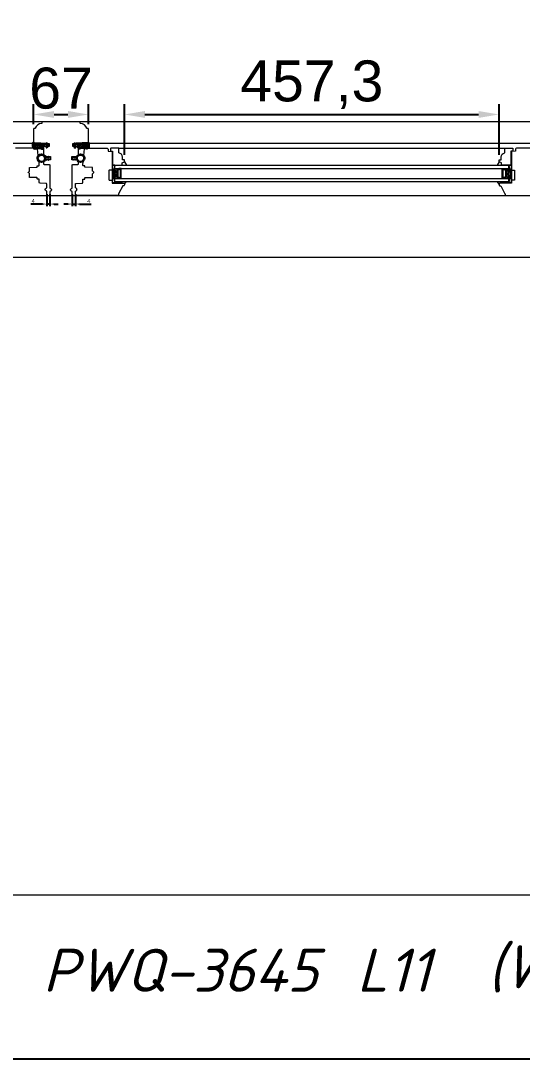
# Model space of a CAD drawing. Header units: millimetres. Extents: x 0 to 182016, y 11 to 3710.
# Drawn here: x 63048 to 63660, y 11 to 1278 of the extents above; entities that cross this region are included whole.
import ezdxf

# ---------------------------------------------------------------- set-up
doc = ezdxf.new("R2010")
doc.units = ezdxf.units.MM
for name, color, linetype, lineweight in [('Matmenys', 10, 'Continuous', 20), ('OTHER', 251, 'Continuous', 13), ('Stakta', 7, 'Continuous', 25), ('Testinės profilio linijos', 7, 'Continuous', 5)]:
    doc.layers.add(name, color=color, linetype=linetype, lineweight=lineweight)
doc.styles.add('ROMANS', font='stylu.ttf', dxfattribs={"oblique": 15})
doc.styles.get("Standard").update_dxf_attribs({"font": 'arial.ttf'})
doc.dimstyles.new('2', dxfattribs={"dimscale": 2, "dimtxt": 2.5, "dimasz": 2.5, "dimexe": 1.25, "dimexo": 0.625, "dimtad": 1, "dimtxsty": 'Standard', "dimcen": 2.5, "dimadec": 0, "dimazin": 0, "dimtfac": 1, "dimtmove": 0, "dimatfit": 3, "dimfxl": 1, "dimarcsym": 0})
doc.dimstyles.new('Padidinti matmenys', dxfattribs={"dimscale": 10, "dimtxt": 5, "dimasz": 2.5, "dimexe": 1.25, "dimexo": 0.625, "dimtad": 1, "dimdec": 1, "dimtxsty": 'Standard', "dimcen": 2.5, "dimadec": 0, "dimazin": 0, "dimtfac": 1, "dimtdec": 1, "dimtmove": 0, "dimatfit": 3, "dimfxl": 1, "dimarcsym": 0})

# ---------------------------------------------------------------- blocks, each defined once
blk = doc.blocks.new('Užsakymo nr')
at = {"color": 0, "lineweight": 0, "insert": (5198.7, 20217.8), "char_height": 52.538, "width": 1187.405, "attachment_point": 1, "style": 'ROMANS'}
blk.add_mtext('{\\fISOCPEUR|b0|i0|c0|p34;\\C256;PWQ-3645}', dxfattribs=at)
blk = doc.blocks.new('*D1078')
at = {"layer": 'Defpoints', "color": 0, "transparency": 16777216}
for p in [(63110.5, 1067.8), (63114.5, 1067.8), (63110.5, 1054.5)]:
    blk.add_point(p, dxfattribs=at)
at = {"layer": 'Matmenys', "color": 0, "lineweight": -2, "transparency": 16777216}
for p, q in [((63110.5, 1066.6), (63110.5, 1052)), ((63114.5, 1066.6), (63114.5, 1052)), ((63105.5, 1054.5), (63100.5, 1054.5)), ((63110.5, 1054.5), (63114.5, 1054.5)), ((63119.5, 1054.5), (63133.9, 1054.5))]:
    blk.add_line(p, q, dxfattribs=at)
at = {"layer": 'Matmenys', "color": 0, "transparency": 16777216}
for points in [[(63105.5, 1055.3), (63105.5, 1053.6), (63110.5, 1054.5)], [(63119.5, 1055.3), (63119.5, 1053.6), (63114.5, 1054.5)]]:
    blk.add_solid(points, dxfattribs=at)
at = {"layer": 'Matmenys', "color": 0, "transparency": 16777216, "insert": (63130.9, 1058.2), "char_height": 5, "attachment_point": 5}
blk.add_mtext('4', dxfattribs=at)
blk = doc.blocks.new('*D1079')
at = {"layer": 'Defpoints', "color": 0, "transparency": 16777216}
for p in [(63079.5, 1067.8), (63083.5, 1067.8), (63083.5, 1054.5)]:
    blk.add_point(p, dxfattribs=at)
at = {"layer": 'Matmenys', "color": 0, "lineweight": -2, "transparency": 16777216}
for p, q in [((63079.5, 1066.6), (63079.5, 1052)), ((63083.5, 1066.6), (63083.5, 1052)), ((63074.5, 1054.5), (63060.1, 1054.5)), ((63083.5, 1054.5), (63079.5, 1054.5)), ((63088.5, 1054.5), (63093.5, 1054.5))]:
    blk.add_line(p, q, dxfattribs=at)
at = {"layer": 'Matmenys', "color": 0, "transparency": 16777216}
for points in [[(63074.5, 1055.3), (63074.5, 1053.6), (63079.5, 1054.5)], [(63088.5, 1055.3), (63088.5, 1053.6), (63083.5, 1054.5)]]:
    blk.add_solid(points, dxfattribs=at)
at = {"layer": 'Matmenys', "color": 0, "transparency": 16777216, "insert": (63063.1, 1058.2), "char_height": 5, "attachment_point": 5}
blk.add_mtext('4', dxfattribs=at)
blk = doc.blocks.new('*D1091')
at = {"color": 0, "lineweight": -2, "transparency": 16777216}
for p, q in [((63174.5, 1114.6), (63174.5, 1176.3)), ((63631.8, 1114.6), (63631.8, 1176.3)), ((63199.5, 1163.8), (63606.8, 1163.8))]:
    blk.add_line(p, q, dxfattribs=at)
at = {"color": 0, "transparency": 16777216}
for points in [[(63199.5, 1168), (63199.5, 1159.6), (63174.5, 1163.8)], [(63606.8, 1168), (63606.8, 1159.6), (63631.8, 1163.8)]]:
    blk.add_solid(points, dxfattribs=at)
at = {"layer": 'Defpoints', "color": 0, "transparency": 16777216}
for p in [(63631.8, 1163.8), (63174.5, 1108.3), (63631.8, 1108.3)]:
    blk.add_point(p, dxfattribs=at)
at = {"color": 0, "lineweight": 5, "transparency": 16777216, "insert": (63403.2, 1200.1), "char_height": 50, "attachment_point": 5}
blk.add_mtext('457,3', dxfattribs=at)
blk = doc.blocks.new('*D1912')
at = {"color": 0, "lineweight": -2, "transparency": 16777216}
for p, q in [((63063.5, 1152.1), (63063.5, 1176.3)), ((63130.5, 1152.1), (63130.5, 1176.3)), ((63088.5, 1163.8), (63105.5, 1163.8))]:
    blk.add_line(p, q, dxfattribs=at)
at = {"color": 0, "transparency": 16777216}
for points in [[(63088.5, 1168), (63088.5, 1159.6), (63063.5, 1163.8)], [(63105.5, 1168), (63105.5, 1159.6), (63130.5, 1163.8)]]:
    blk.add_solid(points, dxfattribs=at)
at = {"layer": 'Defpoints', "color": 0, "transparency": 16777216}
for p in [(63130.5, 1163.8), (63063.5, 1145.8), (63130.5, 1145.8)]:
    blk.add_point(p, dxfattribs=at)
at = {"color": 0, "lineweight": 5, "transparency": 16777216, "insert": (63097, 1195.6), "char_height": 50, "attachment_point": 5}
blk.add_mtext('67', dxfattribs=at)

msp = doc.modelspace()

# ---------------------------------------------------------------- hatches: boundary and pattern name
at = {"lineweight": 0}
h = msp.add_hatch(dxfattribs=at)
h.set_pattern_fill('HEX', color=256, scale=0.25, angle=90, style=0)
h.set_pattern_definition([(90, (44815.2295, -11821.5974), (1.374815, -4e-16), [0.79375, -1.5875]), (330, (44815.2295, -11821.5974), (-0.6874075, -1.190624716), [0.79375, -1.5875]), (30, (44815.2295, -11820.8036), (0.6874075, -1.190624716), [0.79375, -1.5875])])
h.paths.add_polyline_path([(63162.5005561, 1085.8109378), (63167.5005561, 1085.8109378), (63165.5005561, 1087.8109378), (63165.5005561, 1095.8109378), (63167.5005561, 1097.8109378), (63162.5005561, 1097.8116468)])
h = msp.add_hatch(dxfattribs=at)
h.set_pattern_fill('JIS_WOOD', color=256, angle=90, style=0)
h.set_pattern_definition([(45, (44815.2295, -11821.59735), (0.5, -0.5), [])])
h.paths.add_polyline_path([(63165.5005561, 1095.8109378), (63165.5005561, 1087.8109378), (63167.5005561, 1085.8109378), (63170.5005561, 1085.8109378), (63170.5182896, 1097.8475204), (63167.5005561, 1097.8109378)])
h.paths.add_polyline_path([(63166.5005561, 1088.2251513), (63166.5005561, 1095.3967242), (63167.9147697, 1096.8109378), (63169.5005561, 1096.8109378), (63169.5005561, 1086.8109378), (63167.9147697, 1086.8109378)], flags=16)
h = msp.add_hatch(dxfattribs=at)
h.set_pattern_fill('JIS_WOOD', color=256, angle=90, style=0)
h.set_pattern_definition([(45, (44893.0517, -11821.59735), (0.5, -0.5), [])])
h.paths.add_polyline_path([(63640.8227862, 1095.8109378), (63640.8227862, 1087.8109378), (63638.8227862, 1085.8109378), (63635.8227862, 1085.8109378), (63635.8050528, 1097.8475204), (63638.8227862, 1097.8109378)])
h.paths.add_polyline_path([(63639.8227862, 1088.2251513), (63639.8227862, 1095.3967242), (63638.4085727, 1096.8109378), (63636.8227862, 1096.8109378), (63636.8227862, 1086.8109378), (63638.4085727, 1086.8109378)], flags=16)
h = msp.add_hatch(dxfattribs=at)
h.set_pattern_fill('HEX', color=256, scale=0.25, angle=90, style=0)
h.set_pattern_definition([(90, (44893.0517, -11821.5974), (1.374815, -4e-16), [0.79375, -1.5875]), (330, (44893.0517, -11821.5974), (-0.6874075, -1.190624716), [0.79375, -1.5875]), (30, (44893.0517, -11820.8036), (0.6874075, -1.190624716), [0.79375, -1.5875])])
h.paths.add_polyline_path([(63643.8227862, 1085.8109378), (63638.8227862, 1085.8109378), (63640.8227862, 1087.8109378), (63640.8227862, 1095.8109378), (63638.8227862, 1097.8109378), (63643.8227862, 1097.8116468)])
at = {"lineweight": 0, "ltscale": 0.5}
h = msp.add_hatch(dxfattribs=at)
h.set_pattern_fill('ANSI37', color=256, scale=0.5, angle=90, style=0)
h.set_pattern_definition([(135, (63159.0006, 1079.8116), (-1.12253, -1.12253), []), (225, (63159.0006, 1079.8116), (1.12253, -1.12253), [])])
h.paths.add_polyline_path([(63171.5005561, 1081.8116468), (63162.5005561, 1081.8116468), (63162.5005561, 1079.8116468), (63171.5005561, 1079.8116468)])
h = msp.add_hatch(dxfattribs=at)
h.set_pattern_fill('ANSI37', color=256, scale=0.5, angle=90, style=0)
h.set_pattern_definition([(135, (63236.8227, 1079.8116), (-1.122532, -1.122532), []), (225, (63236.8227, 1079.8116), (1.122532, -1.122532), [])])
h.paths.add_polyline_path([(63634.8227862, 1081.8116468), (63643.8227862, 1081.8116468), (63643.8227862, 1079.8116468), (63634.8227862, 1079.8116468)])
at = {"layer": 'Matmenys'}
h = msp.add_hatch(dxfattribs=at)
h.set_pattern_fill('ANSI37', color=252, scale=0.5, angle=-93.5893456117, style=0)
h.set_pattern_definition([(311.4106544, (59498.475, -271065.189), (1.190606082, 1.0500540025), []), (41.4106544, (59498.475, -271065.189), (-1.0500540025, 1.190606082), [])])
edge = h.paths.add_edge_path()
edge.add_arc((63065.4264402, 1128.1172231), 0.1, 86.4106543883, 176.4106543883)
edge.add_line((63065.3266364, 1128.1234836), (63065.2295532, 1126.5757979))
edge.add_arc((63064.9800436, 1126.5914491), 0.25, 176.4106543883, 356.4106543883, ccw=False)
edge.add_line((63064.730534, 1126.6071004), (63064.8589196, 1128.6538053))
edge.add_arc((63064.9587235, 1128.6475448), 0.1, 86.410654381, 176.4106543883, ccw=False)
edge.add_line((63064.964984, 1128.7473486), (63064.9697289, 1128.8229916))
edge.add_line((63064.9697289, 1128.8229916), (63062.987928, 1128.947306))
edge.add_spline(control_points=[(63062.987928, 1128.947306), (63062.9087695, 1128.9355037), (63062.8387779, 1128.9243281), (63062.7550271, 1128.9025342), (63062.7314628, 1128.8931484), (63062.7075797, 1128.8804535), (63062.6995201, 1128.8742043), (63062.6750323, 1128.8486154), (63062.6561394, 1128.8193784), (63062.6224361, 1128.7150587), (63062.6093141, 1128.6421264), (63062.589612, 1128.3891434), (63062.6001103, 1128.1753093), (63062.6194385, 1127.7328308), (63062.6239138, 1127.513502), (63062.62499, 1127.0936111), (63062.621958, 1126.8905249), (63062.6092476, 1126.3003176), (63062.5960712, 1125.9322675), (63062.5963328, 1125.1790861), (63062.6148292, 1124.8023362), (63062.7180155, 1124.2092317), (63062.7779095, 1123.9816608), (63062.9309452, 1123.5845596), (63063.0136946, 1123.4127719), (63063.2176947, 1123.0716042), (63063.3378095, 1122.9054015), (63063.6052546, 1122.6142418), (63063.7529283, 1122.4906618), (63064.0341129, 1122.330943), (63064.1694091, 1122.2833891), (63064.4707079, 1122.2237841), (63064.6343079, 1122.2130808), (63065.2189047, 1122.2268247), (63065.6828203, 1122.3215789), (63066.5753164, 1122.4933212), (63067.0023967, 1122.5770158), (63068.0807453, 1122.7882021), (63068.7387959, 1122.9219362), (63069.7318978, 1123.0468622), (63070.0354989, 1123.077356), (63070.6575426, 1123.1016915), (63070.9734466, 1123.0941507), (63071.5226548, 1123.0092664), (63071.7587383, 1122.9479277), (63072.1593897, 1122.7754674), (63072.3180222, 1122.6806189), (63072.616681, 1122.4963506), (63072.7581382, 1122.4064931), (63073.0599211, 1122.25041), (63073.2249738, 1122.1804398), (63073.5900955, 1122.0607086), (63073.7910456, 1122.0177061), (63074.1304623, 1121.9938074), (63074.2724477, 1122.0070132), (63074.4676684, 1122.0670524), (63074.5329962, 1122.1037926), (63074.6597196, 1122.2123417), (63074.7188974, 1122.2844079), (63074.875975, 1122.5484955), (63074.9574746, 1122.7896038), (63075.0740919, 1123.3400147), (63075.1106234, 1123.6482098), (63075.1638949, 1124.2444276), (63075.1831174, 1124.5319786), (63075.2264768, 1125.0624685), (63075.248613, 1125.3107269), (63075.2848274, 1125.7155292), (63075.2989138, 1125.8729326), (63075.3270359, 1126.196865), (63075.3420719, 1126.3751822), (63075.4103569, 1126.6780493), (63075.445992, 1126.7958713), (63075.5415887, 1127.0083501), (63075.5947356, 1127.1022648), (63075.7133764, 1127.2474586), (63075.7689986, 1127.3024767), (63075.8927658, 1127.3915687), (63075.9563929, 1127.4244481), (63076.0752569, 1127.4726162), (63076.132334, 1127.4894975), (63076.2329144, 1127.5154414), (63076.2773099, 1127.525159), (63076.3183062, 1127.5341949)], knot_values=[0, 0, 0, 0, 0.2245066002, 0.2245066002, 0.377043448, 0.377043448, 0.5295802957, 0.5295802957, 0.8082977366, 0.8082977366, 1.0870151774, 1.0870151774, 1.6244414062, 1.6244414062, 2.161867635, 2.161867635, 2.6992938638, 2.6992938638, 3.7741463214, 3.7741463214, 5.0334406395, 5.0334406395, 5.8656302806, 5.8656302806, 6.5060139406, 6.5060139406, 7.1463976006, 7.1463976006, 7.7996240151, 7.7996240151, 8.3563201169, 8.3563201169, 8.9130162187, 8.9130162187, 10.239934143, 10.239934143, 11.5668520673, 11.5668520673, 13.5970761059, 13.5970761059, 14.4582175179, 14.4582175179, 15.3193589298, 15.3193589298, 15.9856015553, 15.9856015553, 16.5061017172, 16.5061017172, 17.0266018791, 17.0266018791, 17.547102041, 17.547102041, 18.1672448488, 18.1672448488, 18.7176261004, 18.7176261004, 19.1465766047, 19.1465766047, 19.5755271091, 19.5755271091, 20.3898249977, 20.3898249977, 21.2041228863, 21.2041228863, 21.9655448497, 21.9655448497, 22.7269668131, 22.7269668131, 23.2229068178, 23.2229068178, 23.7188468224, 23.7188468224, 24.0184411081, 24.0184411081, 24.2549295987, 24.2549295987, 24.4119994701, 24.4119994701, 24.5501072405, 24.5501072405, 24.6882150108, 24.6882150108, 24.8099116426, 24.8099116426, 24.8099116426, 24.8099116426], degree=3, periodic=0)
edge.add_line((63076.3183062, 1127.5341949), (63065.4327007, 1128.217027))
h = msp.add_hatch(dxfattribs=at)
h.set_pattern_fill('ANSI37', color=252, scale=0.5, angle=-180, style=0)
h.set_pattern_definition([(225, (-96516.3845, -1098353.8803), (1.1225320151, -1.1225320151), []), (315, (-96516.3845, -1098353.8803), (1.1225320151, 1.1225320151), [])])
edge = h.paths.add_edge_path()
edge.add_arc((63127.9121091, 1128.1172231), 0.1, 363.5893456117, 453.5893456117, ccw=False)
edge.add_line((63128.0119129, 1128.1234836), (63128.1089961, 1126.5757979))
edge.add_arc((63128.3585057, 1126.5914491), 0.25, 183.5893456117, 363.5893456117)
edge.add_line((63128.6080153, 1126.6071004), (63128.4796296, 1128.6538053))
edge.add_arc((63128.3798258, 1128.6475448), 0.1, 363.5893456117, 453.589345619)
edge.add_line((63128.3735653, 1128.7473486), (63128.3688204, 1128.8229916))
edge.add_line((63128.3688204, 1128.8229916), (63130.3506213, 1128.947306))
edge.add_spline(control_points=[(63130.3506213, 1128.947306), (63130.4297798, 1128.9355037), (63130.4997714, 1128.9243281), (63130.5835222, 1128.9025342), (63130.6070865, 1128.8931484), (63130.6309696, 1128.8804535), (63130.6390292, 1128.8742043), (63130.663517, 1128.8486154), (63130.6824099, 1128.8193784), (63130.7161132, 1128.7150587), (63130.7292352, 1128.6421264), (63130.7489373, 1128.3891434), (63130.738439, 1128.1753093), (63130.7191108, 1127.7328308), (63130.7146355, 1127.513502), (63130.7135593, 1127.0936111), (63130.7165913, 1126.8905249), (63130.7293017, 1126.3003176), (63130.7424781, 1125.9322675), (63130.7422164, 1125.1790861), (63130.7237201, 1124.8023362), (63130.6205338, 1124.2092317), (63130.5606397, 1123.9816608), (63130.4076041, 1123.5845596), (63130.3248547, 1123.4127719), (63130.1208546, 1123.0716042), (63130.0007397, 1122.9054015), (63129.7332946, 1122.6142418), (63129.585621, 1122.4906618), (63129.3044364, 1122.330943), (63129.1691402, 1122.2833891), (63128.8678414, 1122.2237841), (63128.7042414, 1122.2130808), (63128.1196446, 1122.2268247), (63127.655729, 1122.3215789), (63126.7632329, 1122.4933212), (63126.3361526, 1122.5770158), (63125.257804, 1122.7882021), (63124.5997534, 1122.9219362), (63123.6066515, 1123.0468622), (63123.3030504, 1123.077356), (63122.6810067, 1123.1016915), (63122.3651027, 1123.0941507), (63121.8158945, 1123.0092664), (63121.579811, 1122.9479277), (63121.1791596, 1122.7754674), (63121.0205271, 1122.6806189), (63120.7218683, 1122.4963506), (63120.5804111, 1122.4064931), (63120.2786282, 1122.25041), (63120.1135755, 1122.1804398), (63119.7484538, 1122.0607086), (63119.5475037, 1122.0177061), (63119.208087, 1121.9938074), (63119.0661016, 1122.0070132), (63118.8708809, 1122.0670524), (63118.8055531, 1122.1037926), (63118.6788297, 1122.2123417), (63118.6196519, 1122.2844079), (63118.4625743, 1122.5484955), (63118.3810746, 1122.7896038), (63118.2644573, 1123.3400147), (63118.2279258, 1123.6482098), (63118.1746544, 1124.2444276), (63118.1554319, 1124.5319786), (63118.1120725, 1125.0624685), (63118.0899363, 1125.3107269), (63118.0537219, 1125.7155292), (63118.0396355, 1125.8729326), (63118.0115134, 1126.196865), (63117.9964773, 1126.3751822), (63117.9281924, 1126.6780493), (63117.8925573, 1126.7958713), (63117.7969606, 1127.0083501), (63117.7438136, 1127.1022648), (63117.6251729, 1127.2474586), (63117.5695507, 1127.3024767), (63117.4457835, 1127.3915687), (63117.3821564, 1127.4244481), (63117.2632924, 1127.4726162), (63117.2062153, 1127.4894975), (63117.1056349, 1127.5154414), (63117.0612393, 1127.525159), (63117.020243, 1127.5341949)], knot_values=[0, 0, 0, 0, 0.2245066002, 0.2245066002, 0.377043448, 0.377043448, 0.5295802957, 0.5295802957, 0.8082977366, 0.8082977366, 1.0870151774, 1.0870151774, 1.6244414062, 1.6244414062, 2.161867635, 2.161867635, 2.6992938638, 2.6992938638, 3.7741463214, 3.7741463214, 5.0334406395, 5.0334406395, 5.8656302806, 5.8656302806, 6.5060139406, 6.5060139406, 7.1463976006, 7.1463976006, 7.7996240151, 7.7996240151, 8.3563201169, 8.3563201169, 8.9130162187, 8.9130162187, 10.239934143, 10.239934143, 11.5668520673, 11.5668520673, 13.5970761059, 13.5970761059, 14.4582175179, 14.4582175179, 15.3193589298, 15.3193589298, 15.9856015553, 15.9856015553, 16.5061017172, 16.5061017172, 17.0266018791, 17.0266018791, 17.547102041, 17.547102041, 18.1672448488, 18.1672448488, 18.7176261004, 18.7176261004, 19.1465766047, 19.1465766047, 19.5755271091, 19.5755271091, 20.3898249977, 20.3898249977, 21.2041228863, 21.2041228863, 21.9655448497, 21.9655448497, 22.7269668131, 22.7269668131, 23.2229068178, 23.2229068178, 23.7188468224, 23.7188468224, 24.0184411081, 24.0184411081, 24.2549295987, 24.2549295987, 24.4119994701, 24.4119994701, 24.5501072405, 24.5501072405, 24.6882150108, 24.6882150108, 24.8099116426, 24.8099116426, 24.8099116426, 24.8099116426], degree=3, periodic=0)
edge.add_line((63117.020243, 1127.5341949), (63127.9058486, 1128.217027))

# ---------------------------------------------------------------- linework, layer by layer
at = {"color": 1}
for p, q in [((63062.9436878, 1129.2440261), (63078.2685032, 1128.2827314)), ((63062.987928, 1128.947306), (63078.2228728, 1127.9916487)), ((63130.3948615, 1129.2440261), (63115.0700461, 1128.2827314)), ((63130.3506213, 1128.947306), (63115.1156765, 1127.9916487)), ((63076.382879, 1127.2412268), (63078.1433303, 1127.1307972)), ((63116.9556702, 1127.2412268), (63115.195219, 1127.1307972))]:
    msp.add_line(p, q, dxfattribs=at)
for p, q in [((63064.8589196, 1128.6538053), (63064.730534, 1126.6071004)), ((63064.964984, 1128.7473486), (63064.9697289, 1128.8229916)), ((63080.2232479, 1127.7902286), (63064.964984, 1128.7473486)), ((63065.3266364, 1128.1234836), (63065.2295532, 1126.5757979)), ((63080.2664658, 1127.2865349), (63065.4327007, 1128.217027)), ((63079.9201753, 1128.8110732), (63079.1725346, 1128.8579711)), ((63079.1725346, 1128.8579711), (63080.2232479, 1127.7902286)), ((63079.9201753, 1128.8110732), (63080.9505166, 1127.7446085)), ((63113.418374, 1128.8110732), (63112.3880327, 1127.7446085)), ((63113.0720835, 1127.2865349), (63127.9058486, 1128.217027)), ((63114.1660147, 1128.8579711), (63113.1153014, 1127.7902286)), ((63113.1153014, 1127.7902286), (63128.3735653, 1128.7473486)), ((63113.418374, 1128.8110732), (63114.1660147, 1128.8579711)), ((63128.0119129, 1128.1234836), (63128.1089961, 1126.5757979)), ((63128.3735653, 1128.7473486), (63128.3688204, 1128.8229916)), ((63128.4796296, 1128.6538053), (63128.6080153, 1126.6071004)), ((63079.541595, 1126.3483991), (63078.8131297, 1123.1283926)), ((63079.7884817, 1122.9077378), (63078.8131297, 1123.1283926)), ((63080.0292709, 1126.2380717), (63079.541595, 1126.3483991)), ((63080.7719282, 1127.2548282), (63079.7884817, 1122.9077378)), ((63080.2664658, 1127.2865349), (63080.0292709, 1126.2380717)), ((63080.9192141, 1127.2455893), (63080.7719282, 1127.2548282)), ((63080.9505166, 1127.7446085), (63080.9192141, 1127.2455893)), ((63112.3880327, 1127.7446085), (63112.4193352, 1127.2455893)), ((63112.4193352, 1127.2455893), (63112.5666211, 1127.2548282)), ((63112.5666211, 1127.2548282), (63113.5500676, 1122.9077378)), ((63113.0720835, 1127.2865349), (63113.3092783, 1126.2380717)), ((63113.3092783, 1126.2380717), (63113.7969543, 1126.3483991)), ((63113.5500676, 1122.9077378), (63114.5254195, 1123.1283926)), ((63113.7969543, 1126.3483991), (63114.5254195, 1123.1283926))]:
    msp.add_line(p, q)
at = {"lineweight": 9}
for p, q in [((63167.5005561, 1122.8116468), (63638.8227862, 1122.8116468)), ((63162.5006412, 1101.8116468), (63643.8227011, 1101.8116468)), ((63162.5006412, 1097.8116468), (63643.8227011, 1097.8116468)), ((63162.5006412, 1085.8116468), (63643.8227011, 1085.8116468)), ((63162.5006412, 1081.8116468), (63643.8227011, 1081.8116468))]:
    msp.add_line(p, q, dxfattribs=at)
at = {"lineweight": 0}
for p, q in [((63174.5005561, 1105.8116468), (63176.7872212, 1101.8116468)), ((63631.8227862, 1105.8116468), (63629.5361211, 1101.8116468)), ((63162.5005561, 1101.8109378), (63159.5005561, 1080.8109378)), ((63159.5005561, 1101.8109378), (63162.5005561, 1080.8109378)), ((63643.8227862, 1101.8109378), (63646.8227862, 1080.8109378)), ((63646.8227862, 1101.8109378), (63643.8227862, 1080.8109378)), ((63171.5005561, 1079.8116468), (63171.5005561, 1081.8116468)), ((63174.5005561, 1078.8116468), (63176.7872212, 1081.8116468)), ((63631.8227862, 1078.8116468), (63629.5361211, 1081.8116468)), ((63634.8227862, 1079.8116468), (63634.8227862, 1081.8116468)), ((63643.8227862, 1079.8116468), (63643.8227862, 1082.8116468)), ((65989.1074699, 210.9357406), (62288.6471854, 210.9357406))]:
    msp.add_line(p, q, dxfattribs=at)
at = {"lineweight": 5}
msp.add_line((62408.1783256, 989.8116468), (64398.1450167, 989.8116468), dxfattribs=at)
msp.add_lwpolyline([(65989.1074699, 3710.4502728), (65989.1074699, 10.9108603), (60489.792127, 10.9108603), (60489.792127, 3710.4502728)], close=True)
at = {"lineweight": 0}
for points in [[(63167.5005561, 1116.8116468), (63167.5005561, 1122.8116468), (63158.5005561, 1122.8116468, 0.4142135624), (63157.5005561, 1121.8116468), (63157.5005561, 1118.8116468), (63160.0005561, 1118.8116468), (63160.0005561, 1101.8116468), (63171.5005561, 1101.8116468), (63171.5005561, 1104.8116468), (63174.5005561, 1105.8116468), (63174.5005561, 1108.3116468), (63172.0005561, 1108.3116468), (63172.0005561, 1111.8367097, 0.3851703882), (63167.5005561, 1116.8116468)], [(63638.8227862, 1116.8116468), (63638.8227862, 1122.8116468), (63647.8227862, 1122.8116468, -0.4142135624), (63648.8227862, 1121.8116468), (63648.8227862, 1118.8116468), (63646.3227862, 1118.8116468), (63646.3227862, 1101.8116468), (63634.8227862, 1101.8116468), (63634.8227862, 1104.8116468), (63631.8227862, 1105.8116468), (63631.8227862, 1108.3116468), (63634.3227862, 1108.3116468), (63634.3227862, 1111.8367097, -0.3851703882), (63638.8227862, 1116.8116468)]]:
    msp.add_lwpolyline(points, format="xyb", dxfattribs=at)
for points in [[(63159.5005561, 1101.8109378), (63159.5005561, 1080.8109378), (63162.5005561, 1080.8109378), (63162.5005561, 1101.8109378)], [(63165.5005561, 1095.8109378), (63165.5005561, 1087.8109378), (63167.5005561, 1085.8109378), (63170.5005561, 1085.8109378), (63170.5005561, 1097.8109378), (63167.5005561, 1097.8109378)], [(63166.5005561, 1095.3967242), (63166.5005561, 1088.2251513), (63167.9147697, 1086.8109378), (63169.5005561, 1086.8109378), (63169.5005561, 1096.8109378), (63167.9147697, 1096.8109378)], [(63640.8227862, 1095.8109378), (63640.8227862, 1087.8109378), (63638.8227862, 1085.8109378), (63635.8227862, 1085.8109378), (63635.8227862, 1097.8109378), (63638.8227862, 1097.8109378)], [(63639.8227862, 1095.3967242), (63639.8227862, 1088.2251513), (63638.4085727, 1086.8109378), (63636.8227862, 1086.8109378), (63636.8227862, 1096.8109378), (63638.4085727, 1096.8109378)], [(63646.8227862, 1101.8109378), (63646.8227862, 1080.8109378), (63643.8227862, 1080.8109378), (63643.8227862, 1101.8109378)]]:
    msp.add_lwpolyline(points, close=True, dxfattribs=at)
at = {"color": 18, "linetype": 'ByBlock', "true_color": 0x000000}
for centre, radius in [((63073.018055, 1110.3018164), 4.85), ((63120.7501715, 1110.3018164), 4.85), ((63073.018055, 1110.3018164), 4.25), ((63120.7501715, 1110.3018164), 4.25)]:
    msp.add_circle(centre, radius, dxfattribs=at)
for centre, radius, start, end in [((63064.9587235, 1128.6475448), 0.1, 86.4106543877, 176.4106543908), ((63065.4264402, 1128.1172231), 0.1, 86.4106543877, 176.4106543908), ((63127.9121091, 1128.1172231), 0.1, 3.5893456092, 93.5893456123), ((63128.3798258, 1128.6475448), 0.1, 3.5893456092, 93.5893456123), ((63064.9800436, 1126.5914491), 0.25, 176.4106543908, 356.4106543908), ((63128.3585057, 1126.5914491), 0.25, 183.5893456092, 3.5893456092)]:
    msp.add_arc(centre, radius, start, end)
at = {"color": 1}
for points in [[(63062.9436878, 1129.2440261), (63062.5821874, 1129.1535293), (63062.3126465, 1127.8796708), (63062.8010359, 1123.1872979), (63063.8442337, 1122.0972916), (63066.0077055, 1122.0786752), (63067.7057453, 1122.4090491), (63069.8711862, 1122.7559654), (63071.9079079, 1122.5565367), (63072.7361526, 1122.0803677), (63074.5906928, 1121.8001043), (63075.4831387, 1124.5122829), (63075.6103062, 1125.9911585), (63075.7282776, 1126.6784264), (63076.0304832, 1127.1203117), (63076.382879, 1127.2412268)], [(63130.3948615, 1129.2440261), (63130.7563619, 1129.1535293), (63131.0259027, 1127.8796708), (63130.5375134, 1123.1872979), (63129.4943156, 1122.0972916), (63127.3308438, 1122.0786752), (63125.632804, 1122.4090491), (63123.4673631, 1122.7559654), (63121.4306414, 1122.5565367), (63120.6023967, 1122.0803677), (63118.7478565, 1121.8001043), (63117.8554106, 1124.5122829), (63117.7282431, 1125.9911585), (63117.6102717, 1126.6784264), (63117.308066, 1127.1203117), (63116.9556702, 1127.2412268)]]:
    msp.add_spline(points, degree=3, dxfattribs=at)
for points in [[(63062.987928, 1128.947306), (63062.9087695, 1128.9355037), (63062.8387779, 1128.9243281), (63062.7550271, 1128.9025342), (63062.7314628, 1128.8931484), (63062.7075797, 1128.8804535), (63062.6995201, 1128.8742043), (63062.6750323, 1128.8486154), (63062.6561394, 1128.8193784), (63062.6224361, 1128.7150587), (63062.6093141, 1128.6421264), (63062.589612, 1128.3891434), (63062.6001103, 1128.1753093), (63062.6194385, 1127.7328308), (63062.6239138, 1127.513502), (63062.62499, 1127.0936111), (63062.621958, 1126.8905249), (63062.6092476, 1126.3003176), (63062.5960712, 1125.9322675), (63062.5963328, 1125.1790861), (63062.6148292, 1124.8023362), (63062.7180155, 1124.2092317), (63062.7779095, 1123.9816608), (63062.9309452, 1123.5845596), (63063.0136946, 1123.4127719), (63063.2176947, 1123.0716042), (63063.3378095, 1122.9054015), (63063.6052546, 1122.6142418), (63063.7529283, 1122.4906618), (63064.0341129, 1122.330943), (63064.1694091, 1122.2833891), (63064.4707079, 1122.2237841), (63064.6343079, 1122.2130808), (63065.2189047, 1122.2268247), (63065.6828203, 1122.3215789), (63066.5753164, 1122.4933212), (63067.0023967, 1122.5770158), (63068.0807453, 1122.7882021), (63068.7387959, 1122.9219362), (63069.7318978, 1123.0468622), (63070.0354989, 1123.077356), (63070.6575426, 1123.1016915), (63070.9734466, 1123.0941507), (63071.5226548, 1123.0092664), (63071.7587383, 1122.9479277), (63072.1593897, 1122.7754674), (63072.3180222, 1122.6806189), (63072.616681, 1122.4963506), (63072.7581382, 1122.4064931), (63073.0599211, 1122.25041), (63073.2249738, 1122.1804398), (63073.5900955, 1122.0607086), (63073.7910456, 1122.0177061), (63074.1304623, 1121.9938074), (63074.2724477, 1122.0070132), (63074.4676684, 1122.0670524), (63074.5329962, 1122.1037926), (63074.6597196, 1122.2123417), (63074.7188974, 1122.2844079), (63074.875975, 1122.5484955), (63074.9574746, 1122.7896038), (63075.0740919, 1123.3400147), (63075.1106234, 1123.6482098), (63075.1638949, 1124.2444276), (63075.1831174, 1124.5319786), (63075.2264768, 1125.0624685), (63075.248613, 1125.3107269), (63075.2848274, 1125.7155292), (63075.2989138, 1125.8729326), (63075.3270359, 1126.196865), (63075.3420719, 1126.3751822), (63075.4103569, 1126.6780493), (63075.445992, 1126.7958713), (63075.5415887, 1127.0083501), (63075.5947356, 1127.1022648), (63075.7133764, 1127.2474586), (63075.7689986, 1127.3024767), (63075.8927658, 1127.3915687), (63075.9563929, 1127.4244481), (63076.0752569, 1127.4726162), (63076.132334, 1127.4894975), (63076.2329144, 1127.5154414), (63076.2773099, 1127.525159), (63076.3183062, 1127.5341949)], [(63130.3506213, 1128.947306), (63130.4297798, 1128.9355037), (63130.4997714, 1128.9243281), (63130.5835222, 1128.9025342), (63130.6070865, 1128.8931484), (63130.6309696, 1128.8804535), (63130.6390292, 1128.8742043), (63130.663517, 1128.8486154), (63130.6824099, 1128.8193784), (63130.7161132, 1128.7150587), (63130.7292352, 1128.6421264), (63130.7489373, 1128.3891434), (63130.738439, 1128.1753093), (63130.7191108, 1127.7328308), (63130.7146355, 1127.513502), (63130.7135593, 1127.0936111), (63130.7165913, 1126.8905249), (63130.7293017, 1126.3003176), (63130.7424781, 1125.9322675), (63130.7422164, 1125.1790861), (63130.7237201, 1124.8023362), (63130.6205338, 1124.2092317), (63130.5606397, 1123.9816608), (63130.4076041, 1123.5845596), (63130.3248547, 1123.4127719), (63130.1208546, 1123.0716042), (63130.0007397, 1122.9054015), (63129.7332946, 1122.6142418), (63129.585621, 1122.4906618), (63129.3044364, 1122.330943), (63129.1691402, 1122.2833891), (63128.8678414, 1122.2237841), (63128.7042414, 1122.2130808), (63128.1196446, 1122.2268247), (63127.655729, 1122.3215789), (63126.7632329, 1122.4933212), (63126.3361526, 1122.5770158), (63125.257804, 1122.7882021), (63124.5997534, 1122.9219362), (63123.6066515, 1123.0468622), (63123.3030504, 1123.077356), (63122.6810067, 1123.1016915), (63122.3651027, 1123.0941507), (63121.8158945, 1123.0092664), (63121.579811, 1122.9479277), (63121.1791596, 1122.7754674), (63121.0205271, 1122.6806189), (63120.7218683, 1122.4963506), (63120.5804111, 1122.4064931), (63120.2786282, 1122.25041), (63120.1135755, 1122.1804398), (63119.7484538, 1122.0607086), (63119.5475037, 1122.0177061), (63119.208087, 1121.9938074), (63119.0661016, 1122.0070132), (63118.8708809, 1122.0670524), (63118.8055531, 1122.1037926), (63118.6788297, 1122.2123417), (63118.6196519, 1122.2844079), (63118.4625743, 1122.5484955), (63118.3810746, 1122.7896038), (63118.2644573, 1123.3400147), (63118.2279258, 1123.6482098), (63118.1746544, 1124.2444276), (63118.1554319, 1124.5319786), (63118.1120725, 1125.0624685), (63118.0899363, 1125.3107269), (63118.0537219, 1125.7155292), (63118.0396355, 1125.8729326), (63118.0115134, 1126.196865), (63117.9964773, 1126.3751822), (63117.9281924, 1126.6780493), (63117.8925573, 1126.7958713), (63117.7969606, 1127.0083501), (63117.7438136, 1127.1022648), (63117.6251729, 1127.2474586), (63117.5695507, 1127.3024767), (63117.4457835, 1127.3915687), (63117.3821564, 1127.4244481), (63117.2632924, 1127.4726162), (63117.2062153, 1127.4894975), (63117.1056349, 1127.5154414), (63117.0612393, 1127.525159), (63117.020243, 1127.5341949)]]:
    msp.add_open_spline(points, degree=3, knots=[0, 0, 0, 0, 0.2245066002, 0.2245066002, 0.377043448, 0.377043448, 0.5295802957, 0.5295802957, 0.8082977366, 0.8082977366, 1.0870151774, 1.0870151774, 1.6244414062, 1.6244414062, 2.161867635, 2.161867635, 2.6992938638, 2.6992938638, 3.7741463214, 3.7741463214, 5.0334406395, 5.0334406395, 5.8656302806, 5.8656302806, 6.5060139406, 6.5060139406, 7.1463976006, 7.1463976006, 7.7996240151, 7.7996240151, 8.3563201169, 8.3563201169, 8.9130162187, 8.9130162187, 10.239934143, 10.239934143, 11.5668520673, 11.5668520673, 13.5970761059, 13.5970761059, 14.4582175179, 14.4582175179, 15.3193589298, 15.3193589298, 15.9856015553, 15.9856015553, 16.5061017172, 16.5061017172, 17.0266018791, 17.0266018791, 17.547102041, 17.547102041, 18.1672448488, 18.1672448488, 18.7176261004, 18.7176261004, 19.1465766047, 19.1465766047, 19.5755271091, 19.5755271091, 20.3898249977, 20.3898249977, 21.2041228863, 21.2041228863, 21.9655448497, 21.9655448497, 22.7269668131, 22.7269668131, 23.2229068178, 23.2229068178, 23.7188468224, 23.7188468224, 24.0184411081, 24.0184411081, 24.2549295987, 24.2549295987, 24.4119994701, 24.4119994701, 24.5501072405, 24.5501072405, 24.6882150108, 24.6882150108, 24.8099116426, 24.8099116426, 24.8099116426, 24.8099116426], dxfattribs=at)
at = {"layer": 'OTHER'}
for points in [[(63077.8212649, 1109.6917902), (63079.2371737, 1109.6917902), (63079.2371737, 1108.0465088), (63079.7628558, 1108.0465088), (63080.5061968, 1109.6917902), (63081.2988165, 1109.6917902), (63081.2988165, 1108.0465088), (63081.5177073, 1108.0465088), (63083.0205885, 1110.3018164), (63081.5177073, 1112.5571239), (63081.2988165, 1112.5571239), (63081.2988165, 1110.9118425), (63080.5061968, 1110.9118425), (63079.7628558, 1112.5571239), (63079.2371737, 1112.5571239), (63079.2371737, 1110.9118425), (63077.8212649, 1110.9118425)], [(63115.9469617, 1109.6917902), (63114.5310528, 1109.6917902), (63114.5310528, 1108.0465088), (63114.0053707, 1108.0465088), (63113.2620297, 1109.6917902), (63112.4694101, 1109.6917902), (63112.4694101, 1108.0465088), (63112.2505193, 1108.0465088), (63110.747638, 1110.3018164), (63112.2505193, 1112.5571239), (63112.4694101, 1112.5571239), (63112.4694101, 1110.9118425), (63113.2620297, 1110.9118425), (63114.0053707, 1112.5571239), (63114.5310528, 1112.5571239), (63114.5310528, 1110.9118425), (63115.9469617, 1110.9118425)]]:
    msp.add_lwpolyline(points, dxfattribs=at)
at = {"layer": 'Stakta', "color": 18, "lineweight": 5, "true_color": 0x000000}
for points in [[(63109.0005561, 1064.8116468, 0.4142135624), (63110.5005561, 1066.3116468), (63110.5005561, 1069.3621571, 0.3563939587), (63110.1005561, 1069.852055, -0.8164965809), (63110.1005561, 1073.7712386, 0.3563939587), (63110.5005561, 1074.2611366), (63110.5005561, 1101.8203356, -0.4116598905), (63111.4918296, 1102.8202976), (63117.5092827, 1102.8728111, 0.4116598905), (63118.5005561, 1103.872773), (63118.5005561, 1105.5061742, 0.2720281141), (63118.2439426, 1105.9429385, -0.164173551), (63116.0952314, 1108.3105813), (63110.0005561, 1108.3105813), (63110.0005561, 1112.3105813), (63116.0952314, 1112.3105813, -0.164173551), (63118.2439426, 1114.6782241, 0.2720281141), (63118.5005561, 1115.1149884), (63118.5005561, 1124.5116468), (63111.5005561, 1124.5116468), (63111.5005561, 1128.5116468), (63118.777999, 1128.5116468, -0.2023892741), (63119.4918296, 1128.8202976), (63129.5092827, 1128.9077185, 0.4116598905), (63130.5005561, 1129.9076805), (63130.5005561, 1145.8028819, 0.4116598905), (63129.5092827, 1146.8028438), (63128.7172245, 1146.809756, -0.3199404334), (63128.4354014, 1147.0143859, 0.3090857966), (63120.7860907, 1152.8026691, -0.4001549105), (63120.5005561, 1153.1023202), (63120.5005561, 1153.8116468, 0.4142135624), (63119.5005561, 1154.8116468), (63074.5005561, 1154.8116468, 0.4142135624), (63073.5005561, 1153.8116468), (63073.5005561, 1153.1023202, -0.4001549105), (63073.2150215, 1152.8026691, 0.3090857966), (63065.5657108, 1147.0143859, -0.3199404334), (63065.2838877, 1146.809756), (63064.4918296, 1146.8028438, 0.4116598905), (63063.5005561, 1145.8028819), (63063.5005561, 1129.9076805, 0.4116598905), (63064.4918296, 1128.9077185), (63074.5092827, 1128.8202976, -0.2023892741), (63075.2231132, 1128.5116468), (63082.5005561, 1128.5116468), (63082.5005561, 1124.5116468), (63075.5005561, 1124.5116468), (63075.5005561, 1115.1149884, 0.2720281142), (63075.7571697, 1114.6782241, -0.164173551), (63077.9058808, 1112.3105813), (63084.0005561, 1112.3105813), (63084.0005561, 1108.3105813), (63077.9058808, 1108.3105813, -0.164173551), (63075.7571697, 1105.9429385, 0.2720281141), (63075.5005561, 1105.5061742), (63075.5005561, 1103.872773, 0.4116598905), (63076.4918296, 1102.8728111), (63082.5092827, 1102.8202976, -0.4116598905), (63083.5005561, 1101.8203356), (63083.5005561, 1074.2611366, 0.3563939587), (63083.9005561, 1073.7712386, -0.816496581), (63083.9005561, 1069.852055, 0.3563939587), (63083.5005561, 1069.3621571), (63083.5005561, 1066.3116468, 0.4142135624), (63085.0005561, 1064.8116468)], [(63114.9005561, 1070.352055, 0.8164965809), (63114.9005561, 1074.2712386, -0.3563939587), (63114.5005561, 1074.7611366), (63114.5005561, 1078.7417938, -0.4116598905), (63115.4918296, 1079.7417557), (63122.5092827, 1079.8029961, 0.4116598905), (63123.5005561, 1080.802958), (63123.5005561, 1084.3414835, -0.4040361542), (63123.9831064, 1084.8411959), (63125.711026, 1084.9015362, 0.4040262258), (63126.0005561, 1085.2013535), (63126.0005561, 1086.2544751, -0.4091108014), (63126.4918299, 1086.7543989), (63135.2057919, 1086.9065017, 0.4091108014), (63135.5005561, 1087.206456), (63135.5005561, 1091.230276, -0.1989123674), (63135.6470027, 1091.5838294), (63136.9126882, 1092.8495148, 0.4142135624), (63136.9126882, 1093.2737789), (63135.6470027, 1094.5394643, -0.1989123674), (63135.5005561, 1094.8930177), (63135.5005561, 1098.9168377, 0.4091108014), (63135.2057919, 1099.216792), (63126.4918299, 1099.3688947, -0.4091108014), (63126.0005561, 1099.8688186), (63126.0005561, 1100.9219402, 0.4040262258), (63125.711026, 1101.2217575), (63123.9831064, 1101.2820977, -0.4040262258), (63123.5005561, 1101.7817932), (63123.5005561, 1102.7504842, -0.0305527633), (63123.50801, 1102.8723536), (63124.2496989, 1108.9129254, -0.3282648586), (63124.6565088, 1109.343922, 0.7358200833), (63125.1219147, 1113.1343494, -0.3282648586), (63124.8314564, 1113.6509597), (63125.8484265, 1121.9335162, -0.3788661087), (63126.8409726, 1122.8116468), (63152.5005561, 1122.8116468, -0.4142135624), (63154.5005561, 1120.8116468), (63154.5005561, 1119.1090402, 0.4116598905), (63154.7979382, 1118.8090516), (63159.0049194, 1118.7723379, -0.4116598905), (63159.5005561, 1118.2723569), (63159.5005561, 1096.3422099, -0.4116598905), (63159.0049194, 1095.842229), (63155.7979382, 1095.8142421, 0.4116598905), (63155.5005561, 1095.5142535), (63155.5005561, 1084.1090402, 0.4116598905), (63155.7979382, 1083.8090516), (63159.0049194, 1083.7810647, -0.4116598905), (63159.5005561, 1083.2810838), (63159.5005561, 1079.8116468), (63173.5005561, 1079.8116468, -0.4142135624), (63174.5005561, 1078.8116468), (63174.5005561, 1077.8204118, -0.4116598905), (63173.5092827, 1076.8204499), (63172.5005561, 1076.8116468), (63167.241988, 1066.9217186, 0.1227845609), (63167.1834618, 1066.6869828), (63167.1834618, 1065.8116468, -0.4142135624), (63166.1834618, 1064.8116468), (63115.5005561, 1064.8116468, -0.4142135624), (63114.5005561, 1065.8116468), (63114.5005561, 1069.8621571, -0.3563939587)]]:
    msp.add_lwpolyline(points, format="xyb", close=True, dxfattribs=at)
for points in [[(63027.8176504, 1064.8116468), (63078.5005561, 1064.8116468, 0.4142135624), (63079.5005561, 1065.8116468), (63079.5005561, 1069.8621571, 0.3563939587), (63079.1005561, 1070.352055, -0.8164965809), (63079.1005561, 1074.2712386, 0.3563939587), (63079.5005561, 1074.7611366), (63079.5005561, 1078.7417938, 0.4116598905), (63078.5092826, 1079.7417557), (63071.4918296, 1079.8029961, -0.4116598905), (63070.5005561, 1080.802958), (63070.5005561, 1084.3414835, 0.4040361542), (63070.0180058, 1084.8411959), (63068.2900862, 1084.9015362, -0.4040262258), (63068.0005561, 1085.2013535), (63068.0005561, 1086.2544751, 0.4091108014), (63067.5092823, 1086.7543989), (63058.7953204, 1086.9065017, -0.4091108014), (63058.5005561, 1087.206456), (63058.5005561, 1091.230276, 0.1989123674), (63058.3541095, 1091.5838294), (63057.0884241, 1092.8495148, -0.4142135624), (63057.0884241, 1093.2737789), (63058.3541095, 1094.5394643, 0.1989123674), (63058.5005561, 1094.8930177), (63058.5005561, 1098.9168377, -0.4091108014), (63058.7953204, 1099.216792), (63067.5092823, 1099.3688947, 0.4091108014), (63068.0005561, 1099.8688186), (63068.0005561, 1100.9219402, -0.4040262258), (63068.2900862, 1101.2217575), (63070.0180058, 1101.2820977, 0.4040262258), (63070.5005561, 1101.7817932), (63070.5005561, 1102.7504842, 0.0305527633), (63070.4931022, 1102.8723536), (63069.7514133, 1108.9129254, 0.3282648586), (63069.3446035, 1109.343922, -0.7358200833), (63068.8791975, 1113.1343494, 0.3282648586), (63069.1696558, 1113.6509597), (63068.1526858, 1121.9335162, 0.3788661087), (63067.1601396, 1122.8116468), (63041.5005561, 1122.8116468, 0.4142135624)], [(63679.4823698, 1122.8116468), (63653.8227862, 1122.8116468, 0.4142135624), (63651.8227862, 1120.8116468), (63651.8227862, 1119.1090402, -0.4116598905), (63651.5254042, 1118.8090516), (63647.318423, 1118.7723379, 0.4116598905), (63646.8227862, 1118.2723569), (63646.8227862, 1096.3422099, 0.4116598905), (63647.318423, 1095.842229), (63650.5254042, 1095.8142421, -0.4116598905), (63650.8227862, 1095.5142535), (63650.8227862, 1084.1090402, -0.4116598905), (63650.5254042, 1083.8090516), (63647.318423, 1083.7810647, 0.4116598905), (63646.8227862, 1083.2810838), (63646.8227862, 1079.8116468), (63632.8227862, 1079.8116468, 0.4142135624), (63631.8227862, 1078.8116468), (63631.8227862, 1077.8204118, 0.4116598905), (63632.8140597, 1076.8204499), (63633.8227862, 1076.8116468), (63639.0813543, 1066.9217186, -0.1227845609), (63639.1398805, 1066.6869828), (63639.1398805, 1065.8116468, 0.4142135624), (63640.1398805, 1064.8116468), (63690.8227862, 1064.8116468, 0.4142135624)]]:
    msp.add_lwpolyline(points, format="xyb", dxfattribs=at)
at = {"layer": 'Testinės profilio linijos', "lineweight": 5}
for p, q in [((64299.1450009, 1154.8116468), (62506.678326, 1154.8116468)), ((62507.0467886, 1128.8116468), (63074.6320935, 1128.8116468)), ((63119.3690187, 1128.8116468), (63686.9543236, 1128.8116468)), ((62553.8612115, 1064.8116468), (64252.4620891, 1064.8116468))]:
    msp.add_line(p, q, dxfattribs=at)

# ---------------------------------------------------------------- block references
at = {"color": 1}
msp.add_blockref('Užsakymo nr', (57875.998381, -20072.0125467), dxfattribs=at)

# ---------------------------------------------------------------- texts
at = {"color": 0, "lineweight": 0, "char_height": 52.538446824, "attachment_point": 1, "style": 'ROMANS'}
for s, insert, width in [('{\\fISOCPEUR|b0|i0|c186|p34;\\C256;(W11 1F Front Bed 3) }', (63617.71652, 150.0321815), 1707.405476263), ('{\\fISOCPEUR|b0|i0|c186|p34;\\C256;L11 }', (63458.0447208, 145.8257351), 130.666239348)]:
    msp.add_mtext(s, dxfattribs=dict(at, insert=insert, width=width))

# ---------------------------------------------------------------- dimensions: what is measured, and where the dimension line sits
at = {"color": 1, "lineweight": 5}
dim = msp.add_linear_dim(base=(63631.8227862, 1163.804424), p1=(63174.5005561, 1108.3116468), p2=(63631.8227862, 1108.3116468), dimstyle='Padidinti matmenys', dxfattribs=at)
dim.commit()
dim.dimension.update_dxf_attribs({"geometry": '*D1091', "text_midpoint": (63403.1616712, 1200.102173)})
dim = msp.add_linear_dim(base=(63130.5005561, 1163.804424), p1=(63063.5005561, 1145.8028819), p2=(63130.5005561, 1145.8028819), dimstyle='Padidinti matmenys', dxfattribs=at)
dim.commit()
dim.dimension.update_dxf_attribs({"geometry": '*D1912', "text_midpoint": (63097.0005561, 1163.804424), "dimtype": 160})
at = {"layer": 'Matmenys'}
dim = msp.add_linear_dim(base=(63083.5005561, 1054.4723232), p1=(63079.5005561, 1067.836902), p2=(63083.5005561, 1067.836902), angle=180, dimstyle='2', override={"dimdec": 6}, dxfattribs=at)
dim.commit()
dim.dimension.update_dxf_attribs({"geometry": '*D1079', "text_midpoint": (63063.079683, 1054.4723232), "dimtype": 160})
dim = msp.add_linear_dim(base=(63110.5005561, 1054.4723232), p1=(63114.5005561, 1067.836902), p2=(63110.5005561, 1067.836902), dimstyle='2', override={"dimdec": 6}, dxfattribs=at)
dim.commit()
dim.dimension.update_dxf_attribs({"geometry": '*D1078', "text_midpoint": (63130.9214293, 1054.4723232), "dimtype": 160})

doc.saveas('drawing.dxf')
